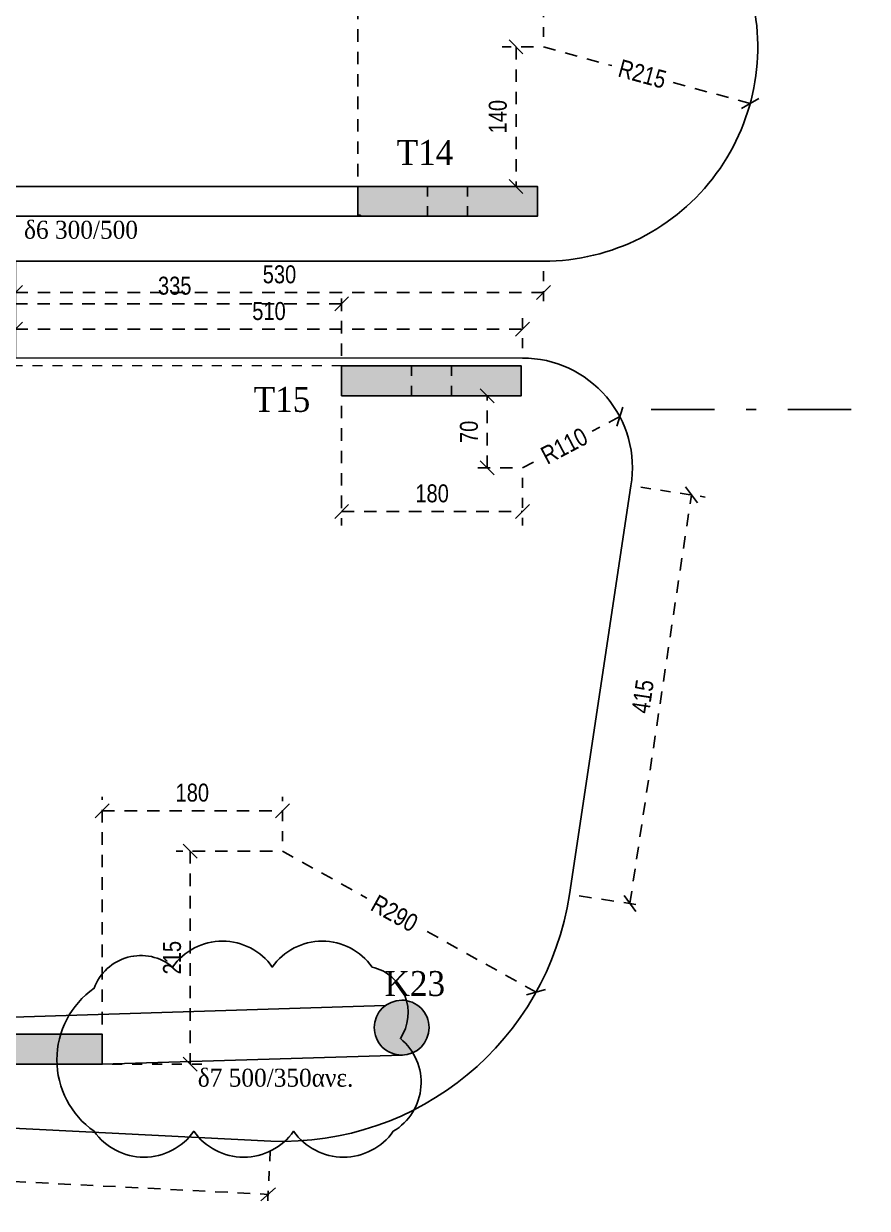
# Model space of a CAD drawing. Header units: millimetres. Extents: x -2171 to 1563, y -1758 to -1505.
# Drawn here: x 88.92 to 97.38, y -1614.24 to -1602.36 of the extents above; entities that cross this region are included whole.
import ezdxf

# ---------------------------------------------------------------- set-up
doc = ezdxf.new("R2010")
doc.units = ezdxf.units.MM
doc.header["$PDMODE"] = 32
for name, pattern in [('DASHDOT', [25.399999999999995, 12.7, -6.349999999999999, 0, -6.349999999999999]), ('DASHED2', [0.375, 0.25, -0.125]), ('DOT', [0.025, 0, -0.025]), ('HIDDEN', [0.375, 0.25, -0.125]), ('HIDDEN2', [0.1875, 0.125, -0.0625])]:
    doc.linetypes.add(name, pattern=pattern)
doc.layers.get('Defpoints').update_dxf_attribs({"color": 6})
doc.layers.add('A-ANNO-DIMS', color=1, linetype='Continuous', lineweight=9)
for name, color, linetype in [('AM_5', 7, 'Continuous'), ('athinas comments', 10, 'Continuous'), ('DIASTASEIS', 7, 'Continuous'), ('Fill_Col', 7, 'Continuous'), ('Geo_Beam', 7, 'Continuous'), ('Geo_Col', 7, 'Continuous'), ('Geo_Lines', 7, 'Continuous'), ('Sect_Line_Symbol', 7, 'Continuous'), ('Text_Beam', 7, 'Continuous'), ('Text_Col_-1', 7, 'Continuous')]:
    doc.layers.add(name, color=color, linetype=linetype)
doc.styles.add('1-100', font='arial.ttf', dxfattribs={"width": 0.8})
doc.styles.add('S1TmsNwRmn1088_b_934_161', font='times.ttf', dxfattribs={"width": 0.93362935265248, "height": 0.10875})
doc.styles.add('S1TmsNwRmn11_b_934_161', font='times.ttf', dxfattribs={"width": 0.93362935265248, "height": 0.0010875})
doc.dimstyles.new('Copy of 1-100', dxfattribs={"dimtxt": 0.18, "dimasz": 0.14, "dimexe": 0.14, "dimexo": 0.1, "dimgap": 0.09, "dimtad": 1, "dimdec": 0, "dimlfac": 100, "dimrnd": 5, "dimzin": 5, "dimdsep": 46, "dimtxsty": '1-100', "dimblk": 'OBLIQUE', "dimcen": 0.09, "dimclrd": 1, "dimclre": 1, "dimclrt": 2, "dimadec": 0, "dimazin": 0, "dimtfac": 1, "dimtdec": 0, "dimtix": 1, "dimtmove": 2, "dimatfit": 3, "dimfxl": 5, "dimfxlon": 1, "dimtolj": 1, "dimtzin": 5, "dimarcsym": 0})

# ---------------------------------------------------------------- blocks, each defined once
blk = doc.blocks.new('_Oblique')
at = {"color": 0, "linetype": 'ByBlock', "lineweight": -2}
blk.add_line((-0.5, -0.5), (0.5, 0.5), dxfattribs=at)
blk = doc.blocks.new('*D666')
at = {"layer": 'Defpoints', "color": 0, "ltscale": 0.5, "transparency": 16777216}
for p in [(91.51652109415988, -1610.657864433122), (94.05982071283744, -1612.071441472151)]:
    blk.add_point(p, dxfattribs=at)
at = {"layer": 'DIASTASEIS', "color": 1, "linetype": 'DASHED2', "lineweight": -2, "ltscale": 0.5, "transparency": 16777216}
for p, q in [((91.51652109415988, -1610.657864433122), (92.36273285887933, -1611.128192628817)), ((94.05982071283744, -1612.071441472151), (92.91818025683222, -1611.436912719194))]:
    blk.add_line(p, q, dxfattribs=at)
at = {"layer": 'DIASTASEIS', "color": 1, "lineweight": -2, "ltscale": 0.5, "transparency": 16777216, "xscale": 0.14, "yscale": 0.14, "zscale": 0.14, "rotation": 330.9345033583352}
blk.add_blockref('_Oblique', (94.05982071283744, -1612.071441472151), dxfattribs=at)
at = {"layer": 'DIASTASEIS', "color": 2, "ltscale": 0.5, "transparency": 16777216, "insert": (92.64045655785594, -1611.282552674005), "char_height": 0.18, "attachment_point": 5, "rotation": 330.9345033583352, "style": '1-100'}
blk.add_mtext('\\A1;R290', dxfattribs=at)
blk = doc.blocks.new('*D667')
at = {"layer": 'Defpoints', "color": 0, "ltscale": 0.5, "transparency": 16777216}
for p in [(94.89842526174004, -1606.302699949508), (93.92385873630506, -1606.816602194554)]:
    blk.add_point(p, dxfattribs=at)
at = {"layer": 'DIASTASEIS', "color": 1, "linetype": 'DASHED2', "lineweight": -2, "ltscale": 0.5, "transparency": 16777216}
for p, q in [((94.89842526174004, -1606.302699949508), (94.62322293487966, -1606.447817896743)), ((93.92385873630506, -1606.816602194554), (94.06110988407737, -1606.744227788975))]:
    blk.add_line(p, q, dxfattribs=at)
at = {"layer": 'DIASTASEIS', "color": 1, "lineweight": -2, "ltscale": 0.5, "transparency": 16777216, "xscale": 0.14, "yscale": 0.14, "zscale": 0.14, "rotation": 27.80329400257655}
blk.add_blockref('_Oblique', (94.89842526174004, -1606.302699949508), dxfattribs=at)
at = {"layer": 'DIASTASEIS', "color": 2, "ltscale": 0.5, "transparency": 16777216, "insert": (94.34216640947852, -1606.596022842859), "char_height": 0.18, "attachment_point": 5, "rotation": 27.80329400257656, "style": '1-100'}
blk.add_mtext('\\A1;R110', dxfattribs=at)
blk = doc.blocks.new('*D668')
at = {"layer": 'Defpoints', "color": 0, "ltscale": 0.5, "transparency": 16777216}
for p in [(94.1343692328739, -1602.596839925093), (96.20557713577989, -1603.163892119744)]:
    blk.add_point(p, dxfattribs=at)
at = {"layer": 'DIASTASEIS', "color": 1, "linetype": 'DASHED2', "lineweight": -2, "ltscale": 0.5, "transparency": 16777216}
for p, q in [((94.1343692328739, -1602.596839925093), (94.81759115497692, -1602.783891398689)), ((96.20557713577983, -1603.163892119744), (95.43202751906927, -1602.952110865332))]:
    blk.add_line(p, q, dxfattribs=at)
at = {"layer": 'DIASTASEIS', "color": 1, "lineweight": -2, "ltscale": 0.5, "transparency": 16777216, "xscale": 0.14, "yscale": 0.14, "zscale": 0.14, "rotation": 344.6888351687975}
blk.add_blockref('_Oblique', (96.20557713577989, -1603.163892119744), dxfattribs=at)
at = {"layer": 'DIASTASEIS', "color": 2, "ltscale": 0.5, "transparency": 16777216, "insert": (95.12480933702311, -1602.86800113201), "char_height": 0.18, "attachment_point": 5, "rotation": 344.6888351687975, "style": '1-100'}
blk.add_mtext('\\A1;R215', dxfattribs=at)
blk = doc.blocks.new('*D673')
at = {"layer": 'Defpoints', "color": 0, "ltscale": 0.5, "transparency": 16777216}
for p in [(81.6563655862351, -1613.072974716798), (91.39957945808736, -1613.565251171997), (91.37261427438067, -1614.098950375307)]:
    blk.add_point(p, dxfattribs=at)
at = {"layer": 'DIASTASEIS', "color": 1, "linetype": 'HIDDEN', "lineweight": -2, "ltscale": 0.5, "transparency": 16777216}
blk.add_line((81.65131951699156, -1613.172847321576), (81.62233590558748, -1613.746495566797), dxfattribs=at)
at = {"layer": 'DIASTASEIS', "color": 1, "linetype": 'DASHED2', "lineweight": -2, "ltscale": 0.5, "transparency": 16777216}
blk.add_line((81.6294004025284, -1613.606673920108), (91.37261427438067, -1614.098950375307), dxfattribs=at)
at = {"layer": 'DIASTASEIS', "color": 1, "linetype": 'HIDDEN2', "lineweight": -2, "ltscale": 0.5, "transparency": 16777216}
blk.add_line((91.39453338884385, -1613.665123776776), (91.36554977743974, -1614.238772021996), dxfattribs=at)
at = {"layer": 'DIASTASEIS', "color": 1, "lineweight": -2, "ltscale": 0.5, "transparency": 16777216, "xscale": 0.14, "yscale": 0.14, "zscale": 0.14}
for p, rotation in [((81.6294004025284, -1613.606673920108), 177.1075869224577), ((91.37261427438067, -1614.098950375307), 357.1075869224577)]:
    blk.add_blockref('_Oblique', p, dxfattribs=dict(at, rotation=rotation))
at = {"layer": 'DIASTASEIS', "color": 2, "ltscale": 0.5, "transparency": 16777216, "insert": (86.51018629674354, -1613.671140745823), "char_height": 0.18, "attachment_point": 5, "rotation": 357.1075869224577, "style": '1-100'}
blk.add_mtext('\\A1;975', dxfattribs=at)
blk = doc.blocks.new('*D674')
at = {"layer": 'Defpoints', "color": 0, "ltscale": 0.5, "transparency": 16777216}
for p in [(95.0109150351102, -1606.996001283713), (95.61762088093928, -1607.087425670845), (94.39377458399579, -1611.091437207704)]:
    blk.add_point(p, dxfattribs=at)
at = {"layer": 'DIASTASEIS', "color": 1, "linetype": 'HIDDEN2', "lineweight": -2, "ltscale": 0.5, "transparency": 16777216}
blk.add_line((95.10979864144406, -1607.010902035319), (95.75605792980662, -1607.108286723093), dxfattribs=at)
at = {"layer": 'DIASTASEIS', "color": 1, "linetype": 'DASHED2', "lineweight": -2, "ltscale": 0.5, "transparency": 16777216}
blk.add_line((95.00048042982488, -1611.182861594836), (95.61762088093928, -1607.087425670845), dxfattribs=at)
at = {"layer": 'DIASTASEIS', "color": 1, "linetype": 'HIDDEN', "lineweight": -2, "ltscale": 0.5, "transparency": 16777216}
blk.add_line((94.49265819032964, -1611.10633795931), (95.1389174786922, -1611.203722647085), dxfattribs=at)
at = {"layer": 'DIASTASEIS', "color": 1, "lineweight": -2, "ltscale": 0.5, "transparency": 16777216, "xscale": 0.14, "yscale": 0.14, "zscale": 0.14}
for p, rotation in [((95.61762088093928, -1607.087425670845), 81.43058494777992), ((95.00048042982488, -1611.182861594836), 261.4305849477799)]:
    blk.add_blockref('_Oblique', p, dxfattribs=dict(at, rotation=rotation))
at = {"layer": 'DIASTASEIS', "color": 2, "ltscale": 0.5, "transparency": 16777216, "insert": (95.1291782727012, -1609.108038698115), "char_height": 0.18, "attachment_point": 5, "rotation": 81.43058494777992, "style": '1-100'}
blk.add_mtext('\\A1;415', dxfattribs=at)
blk = doc.blocks.new('*D679')
at = {"layer": 'Defpoints', "color": 0, "ltscale": 0.5, "transparency": 16777216}
for p in [(93.92398301267212, -1605.42705844136), (88.83935220514832, -1605.714268514421), (93.92398301267212, -1605.714842050731)]:
    blk.add_point(p, dxfattribs=at)
at = {"layer": 'DIASTASEIS', "color": 1, "linetype": 'HIDDEN', "lineweight": -2, "ltscale": 0.5, "transparency": 16777216}
blk.add_line((88.83935220514832, -1605.614268514421), (88.83935220514832, -1605.28705844136), dxfattribs=at)
at = {"layer": 'DIASTASEIS', "color": 1, "linetype": 'HIDDEN2', "lineweight": -2, "ltscale": 0.5, "transparency": 16777216}
blk.add_line((93.92398301267212, -1605.614842050731), (93.92398301267212, -1605.28705844136), dxfattribs=at)
at = {"layer": 'DIASTASEIS', "color": 1, "linetype": 'DASHED2', "lineweight": -2, "ltscale": 0.5, "transparency": 16777216}
blk.add_line((88.83935220514832, -1605.42705844136), (93.92398301267212, -1605.42705844136), dxfattribs=at)
at = {"layer": 'DIASTASEIS', "color": 1, "lineweight": -2, "ltscale": 0.5, "transparency": 16777216, "xscale": 0.14, "yscale": 0.14, "zscale": 0.14, "rotation": 180}
blk.add_blockref('_Oblique', (88.83935220514832, -1605.42705844136), dxfattribs=at)
at = {"layer": 'DIASTASEIS', "color": 1, "lineweight": -2, "ltscale": 0.5, "transparency": 16777216, "xscale": 0.14, "yscale": 0.14, "zscale": 0.14}
blk.add_blockref('_Oblique', (93.92398301267212, -1605.42705844136), dxfattribs=at)
at = {"layer": 'DIASTASEIS', "color": 2, "ltscale": 0.5, "transparency": 16777216, "insert": (91.38166760891023, -1605.245155303571), "char_height": 0.18, "attachment_point": 5, "style": '1-100'}
blk.add_mtext('\\A1;510', dxfattribs=at)
blk = doc.blocks.new('*D680')
at = {"layer": 'Defpoints', "color": 0, "ltscale": 0.5, "transparency": 16777216}
for p in [(88.8393522051497, -1604.744395809065), (94.13436923287372, -1604.744268705873), (94.13436923287372, -1605.059080116072)]:
    blk.add_point(p, dxfattribs=at)
at = {"layer": 'DIASTASEIS', "color": 1, "linetype": 'HIDDEN', "lineweight": -2, "ltscale": 0.5, "transparency": 16777216}
blk.add_line((88.8393522051497, -1604.844395809065), (88.8393522051497, -1605.199080116072), dxfattribs=at)
at = {"layer": 'DIASTASEIS', "color": 1, "linetype": 'HIDDEN2', "lineweight": -2, "ltscale": 0.5, "transparency": 16777216}
blk.add_line((94.13436923287372, -1604.844268705872), (94.13436923287372, -1605.199080116072), dxfattribs=at)
at = {"layer": 'DIASTASEIS', "color": 1, "linetype": 'DASHED2', "lineweight": -2, "ltscale": 0.5, "transparency": 16777216}
blk.add_line((88.8393522051497, -1605.059080116072), (94.13436923287372, -1605.059080116072), dxfattribs=at)
at = {"layer": 'DIASTASEIS', "color": 1, "lineweight": -2, "ltscale": 0.5, "transparency": 16777216, "xscale": 0.14, "yscale": 0.14, "zscale": 0.14, "rotation": 180}
blk.add_blockref('_Oblique', (88.8393522051497, -1605.059080116072), dxfattribs=at)
at = {"layer": 'DIASTASEIS', "color": 1, "lineweight": -2, "ltscale": 0.5, "transparency": 16777216, "xscale": 0.14, "yscale": 0.14, "zscale": 0.14}
blk.add_blockref('_Oblique', (94.13436923287372, -1605.059080116072), dxfattribs=at)
at = {"layer": 'DIASTASEIS', "color": 2, "ltscale": 0.5, "transparency": 16777216, "insert": (91.4868607190117, -1604.877115586741), "char_height": 0.18, "attachment_point": 5, "style": '1-100'}
blk.add_mtext('\\A1;530', dxfattribs=at)
blk = doc.blocks.new('*D682')
at = {"layer": 'Defpoints', "color": 0, "ltscale": 0.5, "transparency": 16777216}
for p in [(92.11021427718424, -1606.093775936663), (93.92385873630506, -1606.816602194554), (93.92385873630506, -1607.254712582886)]:
    blk.add_point(p, dxfattribs=at)
at = {"layer": 'DIASTASEIS', "color": 1, "linetype": 'HIDDEN', "lineweight": -2, "ltscale": 0.5, "transparency": 16777216}
blk.add_line((92.11021427718424, -1606.193775936663), (92.11021427718424, -1607.394712582886), dxfattribs=at)
at = {"layer": 'DIASTASEIS', "color": 1, "linetype": 'HIDDEN2', "lineweight": -2, "ltscale": 0.5, "transparency": 16777216}
blk.add_line((93.92385873630506, -1606.916602194553), (93.92385873630506, -1607.394712582886), dxfattribs=at)
at = {"layer": 'DIASTASEIS', "color": 1, "linetype": 'DASHED2', "lineweight": -2, "ltscale": 0.5, "transparency": 16777216}
blk.add_line((92.11021427718424, -1607.254712582886), (93.92385873630506, -1607.254712582886), dxfattribs=at)
at = {"layer": 'DIASTASEIS', "color": 1, "lineweight": -2, "ltscale": 0.5, "transparency": 16777216, "xscale": 0.14, "yscale": 0.14, "zscale": 0.14, "rotation": 180}
blk.add_blockref('_Oblique', (92.11021427718424, -1607.254712582886), dxfattribs=at)
at = {"layer": 'DIASTASEIS', "color": 1, "lineweight": -2, "ltscale": 0.5, "transparency": 16777216, "xscale": 0.14, "yscale": 0.14, "zscale": 0.14}
blk.add_blockref('_Oblique', (93.92385873630506, -1607.254712582886), dxfattribs=at)
at = {"layer": 'DIASTASEIS', "color": 2, "ltscale": 0.5, "transparency": 16777216, "insert": (93.01703650674467, -1607.072809445096), "char_height": 0.18, "attachment_point": 5, "style": '1-100'}
blk.add_mtext('\\A1;180', dxfattribs=at)
blk = doc.blocks.new('*D683')
at = {"layer": 'Defpoints', "color": 0, "ltscale": 0.5, "transparency": 16777216}
for p in [(93.5690013596323, -1606.093775936663), (93.9238587363051, -1606.093775936663), (93.9238587363051, -1606.816602194555)]:
    blk.add_point(p, dxfattribs=at)
at = {"layer": 'DIASTASEIS', "color": 1, "linetype": 'HIDDEN2', "lineweight": -2, "ltscale": 0.5, "transparency": 16777216}
blk.add_line((93.82385873630511, -1606.093775936663), (93.4290013596323, -1606.093775936663), dxfattribs=at)
at = {"layer": 'DIASTASEIS', "color": 1, "linetype": 'DASHED2', "lineweight": -2, "ltscale": 0.5, "transparency": 16777216}
blk.add_line((93.5690013596323, -1606.816602194555), (93.5690013596323, -1606.093775936663), dxfattribs=at)
at = {"layer": 'DIASTASEIS', "color": 1, "linetype": 'HIDDEN', "lineweight": -2, "ltscale": 0.5, "transparency": 16777216}
blk.add_line((93.82385873630511, -1606.816602194555), (93.4290013596323, -1606.816602194555), dxfattribs=at)
at = {"layer": 'DIASTASEIS', "color": 1, "lineweight": -2, "ltscale": 0.5, "transparency": 16777216, "xscale": 0.14, "yscale": 0.14, "zscale": 0.14}
for p, rotation in [((93.5690013596323, -1606.093775936663), 90), ((93.5690013596323, -1606.816602194555), 270)]:
    blk.add_blockref('_Oblique', p, dxfattribs=dict(at, rotation=rotation))
at = {"layer": 'DIASTASEIS', "color": 2, "ltscale": 0.5, "transparency": 16777216, "insert": (93.38709822184192, -1606.455189065609), "char_height": 0.18, "attachment_point": 5, "rotation": 90, "style": '1-100'}
blk.add_mtext('\\A1;70', dxfattribs=at)
blk = doc.blocks.new('*D684')
at = {"layer": 'Defpoints', "color": 0, "ltscale": 0.5, "transparency": 16777216}
for p in [(94.13436923287362, -1602.196789314388), (94.13436923287362, -1602.596839925093), (92.27193884383131, -1603.994268691716)]:
    blk.add_point(p, dxfattribs=at)
at = {"layer": 'DIASTASEIS', "color": 1, "linetype": 'HIDDEN', "lineweight": -2, "ltscale": 0.5, "transparency": 16777216}
blk.add_line((92.27193884383131, -1603.894268691716), (92.27193884383131, -1602.056789314388), dxfattribs=at)
at = {"layer": 'DIASTASEIS', "color": 1, "linetype": 'HIDDEN2', "lineweight": -2, "ltscale": 0.5, "transparency": 16777216}
blk.add_line((94.13436923287362, -1602.496839925093), (94.13436923287362, -1602.056789314388), dxfattribs=at)
at = {"layer": 'DIASTASEIS', "color": 1, "linetype": 'DASHED2', "lineweight": -2, "ltscale": 0.5, "transparency": 16777216}
blk.add_line((92.27193884383131, -1602.196789314388), (94.13436923287362, -1602.196789314388), dxfattribs=at)
at = {"layer": 'DIASTASEIS', "color": 1, "lineweight": -2, "ltscale": 0.5, "transparency": 16777216, "xscale": 0.14, "yscale": 0.14, "zscale": 0.14, "rotation": 180}
blk.add_blockref('_Oblique', (92.27193884383131, -1602.196789314388), dxfattribs=at)
at = {"layer": 'DIASTASEIS', "color": 1, "lineweight": -2, "ltscale": 0.5, "transparency": 16777216, "xscale": 0.14, "yscale": 0.14, "zscale": 0.14}
blk.add_blockref('_Oblique', (94.13436923287362, -1602.196789314388), dxfattribs=at)
at = {"layer": 'DIASTASEIS', "color": 2, "ltscale": 0.5, "transparency": 16777216, "insert": (93.20315403835248, -1602.014886176598), "char_height": 0.18, "attachment_point": 5, "style": '1-100'}
blk.add_mtext('\\A1;185', dxfattribs=at)
blk = doc.blocks.new('*D685')
at = {"layer": 'Defpoints', "color": 0, "ltscale": 0.5, "transparency": 16777216}
for p in [(94.13436923287367, -1602.596839925094), (93.85822023230145, -1603.994269059458), (94.0720630992744, -1603.994269059458)]:
    blk.add_point(p, dxfattribs=at)
at = {"layer": 'DIASTASEIS', "color": 1, "linetype": 'HIDDEN', "lineweight": -2, "ltscale": 0.5, "transparency": 16777216}
blk.add_line((94.03436923287367, -1602.596839925094), (93.71822023230143, -1602.596839925094), dxfattribs=at)
at = {"layer": 'DIASTASEIS', "color": 1, "linetype": 'DASHED2', "lineweight": -2, "ltscale": 0.5, "transparency": 16777216}
blk.add_line((93.85822023230145, -1602.596839925094), (93.85822023230145, -1603.994269059458), dxfattribs=at)
at = {"layer": 'DIASTASEIS', "color": 1, "linetype": 'HIDDEN2', "lineweight": -2, "ltscale": 0.5, "transparency": 16777216}
blk.add_line((93.9720630992744, -1603.994269059458), (93.71822023230143, -1603.994269059458), dxfattribs=at)
at = {"layer": 'DIASTASEIS', "color": 1, "lineweight": -2, "ltscale": 0.5, "transparency": 16777216, "xscale": 0.14, "yscale": 0.14, "zscale": 0.14}
for p, rotation in [((93.85822023230145, -1602.596839925094), 90), ((93.85822023230145, -1603.994269059458), 270)]:
    blk.add_blockref('_Oblique', p, dxfattribs=dict(at, rotation=rotation))
at = {"layer": 'DIASTASEIS', "color": 2, "ltscale": 0.5, "transparency": 16777216, "insert": (93.67631709451108, -1603.295554492275), "char_height": 0.18, "attachment_point": 5, "rotation": 90, "style": '1-100'}
blk.add_mtext('\\A1;140', dxfattribs=at)
blk = doc.blocks.new('*D686')
at = {"layer": 'Defpoints', "color": 0, "ltscale": 0.5, "transparency": 16777216}
for p in [(91.51652109415988, -1610.254603941663), (91.51652109415988, -1610.657864433122), (89.7093004909218, -1612.494577591814)]:
    blk.add_point(p, dxfattribs=at)
at = {"layer": 'DIASTASEIS', "color": 1, "linetype": 'HIDDEN', "lineweight": -2, "ltscale": 0.5, "transparency": 16777216}
blk.add_line((89.7093004909218, -1612.394577591814), (89.7093004909218, -1610.114603941663), dxfattribs=at)
at = {"layer": 'DIASTASEIS', "color": 1, "linetype": 'HIDDEN2', "lineweight": -2, "ltscale": 0.5, "transparency": 16777216}
blk.add_line((91.51652109415988, -1610.557864433123), (91.51652109415988, -1610.114603941663), dxfattribs=at)
at = {"layer": 'DIASTASEIS', "color": 1, "linetype": 'DASHED2', "lineweight": -2, "ltscale": 0.5, "transparency": 16777216}
blk.add_line((89.7093004909218, -1610.254603941663), (91.51652109415988, -1610.254603941663), dxfattribs=at)
at = {"layer": 'DIASTASEIS', "color": 1, "lineweight": -2, "ltscale": 0.5, "transparency": 16777216, "xscale": 0.14, "yscale": 0.14, "zscale": 0.14, "rotation": 180}
blk.add_blockref('_Oblique', (89.7093004909218, -1610.254603941663), dxfattribs=at)
at = {"layer": 'DIASTASEIS', "color": 1, "lineweight": -2, "ltscale": 0.5, "transparency": 16777216, "xscale": 0.14, "yscale": 0.14, "zscale": 0.14}
blk.add_blockref('_Oblique', (91.51652109415988, -1610.254603941663), dxfattribs=at)
at = {"layer": 'DIASTASEIS', "color": 2, "ltscale": 0.5, "transparency": 16777216, "insert": (90.61291079254084, -1610.072700803873), "char_height": 0.18, "attachment_point": 5, "style": '1-100'}
blk.add_mtext('\\A1;180', dxfattribs=at)
blk = doc.blocks.new('*D687')
at = {"layer": 'Defpoints', "color": 0, "ltscale": 0.5, "transparency": 16777216}
for p in [(91.51652109415991, -1610.657864433123), (89.70930049092183, -1612.794577591814), (90.59237335924995, -1612.794577591814)]:
    blk.add_point(p, dxfattribs=at)
at = {"layer": 'DIASTASEIS', "color": 1, "linetype": 'HIDDEN', "lineweight": -2, "ltscale": 0.5, "transparency": 16777216}
blk.add_line((91.4165210941599, -1610.657864433123), (90.45237335924996, -1610.657864433123), dxfattribs=at)
at = {"layer": 'DIASTASEIS', "color": 1, "linetype": 'DASHED2', "lineweight": -2, "ltscale": 0.5, "transparency": 16777216}
blk.add_line((90.59237335924995, -1610.657864433123), (90.59237335924995, -1612.794577591814), dxfattribs=at)
at = {"layer": 'DIASTASEIS', "color": 1, "linetype": 'HIDDEN2', "lineweight": -2, "ltscale": 0.5, "transparency": 16777216}
blk.add_line((89.80930049092183, -1612.794577591814), (90.73237335924996, -1612.794577591814), dxfattribs=at)
at = {"layer": 'DIASTASEIS', "color": 1, "lineweight": -2, "ltscale": 0.5, "transparency": 16777216, "xscale": 0.14, "yscale": 0.14, "zscale": 0.14}
for p, rotation in [((90.59237335924995, -1610.657864433123), 90), ((90.59237335924995, -1612.794577591814), 270)]:
    blk.add_blockref('_Oblique', p, dxfattribs=dict(at, rotation=rotation))
at = {"layer": 'DIASTASEIS', "color": 2, "ltscale": 0.5, "transparency": 16777216, "insert": (90.41047022145958, -1611.726221012468), "char_height": 0.18, "attachment_point": 5, "rotation": 90, "style": '1-100'}
blk.add_mtext('\\A1;215', dxfattribs=at)
blk = doc.blocks.new('*D1502')
at = {"layer": 'AM_5', "color": 1, "linetype": 'HIDDEN2', "lineweight": -2, "ltscale": 0.5, "transparency": 16777216}
blk.add_line((88.76301864498646, -1605.693775936663), (88.76301864498646, -1605.032935350546), dxfattribs=at)
at = {"layer": 'AM_5', "color": 1, "linetype": 'HIDDEN', "lineweight": -2, "ltscale": 0.5, "transparency": 16777216}
blk.add_line((92.11021427718424, -1605.693775936663), (92.11021427718424, -1605.032935350546), dxfattribs=at)
at = {"layer": 'AM_5', "color": 1, "linetype": 'DASHED2', "lineweight": -2, "ltscale": 0.5, "transparency": 16777216}
blk.add_line((92.11021427718424, -1605.172935350547), (88.76301864498646, -1605.172935350547), dxfattribs=at)
at = {"layer": 'Defpoints', "color": 0, "ltscale": 0.5, "transparency": 16777216}
for p in [(88.76301864498646, -1605.172935350547), (88.76301864498646, -1605.793775936663), (92.11021427718424, -1605.793775936663)]:
    blk.add_point(p, dxfattribs=at)
at = {"layer": 'AM_5', "color": 1, "lineweight": -2, "ltscale": 0.5, "transparency": 16777216, "xscale": 0.14, "yscale": 0.14, "zscale": 0.14, "rotation": 180}
blk.add_blockref('_Oblique', (88.76301864498646, -1605.172935350547), dxfattribs=at)
at = {"layer": 'AM_5', "color": 1, "lineweight": -2, "ltscale": 0.5, "transparency": 16777216, "xscale": 0.14, "yscale": 0.14, "zscale": 0.14}
blk.add_blockref('_Oblique', (92.11021427718424, -1605.172935350547), dxfattribs=at)
at = {"layer": 'AM_5', "color": 2, "ltscale": 0.5, "transparency": 16777216, "insert": (90.43661646108535, -1604.990970821215), "char_height": 0.18, "attachment_point": 5, "style": '1-100'}
blk.add_mtext('\\A1;335', dxfattribs=at)

msp = doc.modelspace()

# ---------------------------------------------------------------- hatches: boundary and pattern name
at = {"layer": 'Fill_Col'}
for points in [[(92.27206309927442, -1604.294269059457), (94.07206309927437, -1604.294269059457), (94.07206309927437, -1603.994269059457), (92.27206309927442, -1603.994269059457)], [(92.11021427718424, -1606.093775936663), (93.91021427718442, -1606.093775936663), (93.91021427718442, -1605.793775936663), (92.11021427718424, -1605.793775936663)], [(86.0591504546071, -1612.794577591814), (89.7093004909218, -1612.794577591814), (89.7093004909218, -1612.494577591814), (86.0591504546071, -1612.494577591814)]]:
    msp.add_hatch(color=252, dxfattribs=at).paths.add_polyline_path(points)
at = {"layer": 'Fill_Col', "ltscale": 0.5, "transparency": 33554572}
h = msp.add_hatch(color=252, dxfattribs=at)
h.dxf.hatch_style = 1
edge = h.paths.add_edge_path()
edge.add_arc((92.71208014297974, -1612.427410033568), 0.2749999999997499, 4.73729e-11, 90.00000000002368)
edge.add_arc((92.71208014297918, -1612.427410033568), 0.2750000000000909, 89.99999999990526, 179.9999999999053)
edge.add_arc((92.71208014297952, -1612.427410033568), 0.275000000000432, 180.0000000000474, 270.0000000000237)
edge.add_arc((92.7120801429794, -1612.427410033568), 0.2750000000000909, 270.0000000000474, 360.0000000000473)
h = msp.add_hatch(color=252, dxfattribs=at)
h.dxf.hatch_style = 1
edge = h.paths.add_edge_path()
edge.add_arc((92.71208014297974, -1612.427410033568), 0.2749999999997499, 0, 90.00000000002368)
edge.add_arc((92.71208014297918, -1612.427410033568), 0.2750000000000909, 89.99999999990526, 179.9999999999053)
edge.add_arc((92.71208014297952, -1612.427410033568), 0.275000000000432, 180, 270.0000000000237)
edge.add_arc((92.7120801429794, -1612.427410033568), 0.2749999999998636, 270.0000000000474, 360.0000000000948)

# ---------------------------------------------------------------- linework, layer by layer
at = {"layer": 'A-ANNO-DIMS', "linetype": 'DOT', "ltscale": 3}
msp.add_line((92.11021427718424, -1605.793775936663), (77.66144169401537, -1605.793775936663), dxfattribs=at)
at = {"layer": 'athinas comments'}
msp.add_lwpolyline([(89.62821917059512, -1613.466155031922, 0.52056705), (90.62821917059512, -1613.466155031922, 0.52056705), (91.62821917059512, -1613.466155031922, 0.52056705), (92.62821917059512, -1613.466155031922, 0.52056705), (92.69872431496071, -1612.536660176288, 0.52056705), (92.41516083704221, -1611.820223654206, 0.52056705), (91.41516083704221, -1611.820223654206, 0.52056705), (90.41516083704221, -1611.820223654206, 0.52056705), (89.62821917059512, -1612.033281987759, 0.52056705)], format="xyb", close=True, dxfattribs=at)
at = {"layer": 'Geo_Beam', "color": 94}
msp.add_line((89.7093004909218, -1612.794577591814), (92.72050523049234, -1612.702280944907), dxfattribs=at)
msp.add_lwpolyline([(86.35910579020356, -1604.294350225769), (92.29885295093413, -1604.294268691716), (92.29885295093413, -1604.284517135235), (92.27193884383131, -1604.284517135235), (92.27193884383131, -1603.994268691716), (86.35910579020356, -1603.994350225768)], close=True, dxfattribs=at)
msp.add_lwpolyline([(88.7093004909218, -1612.494577591814), (88.7093004909218, -1612.324993844815), (92.5471472273132, -1612.207359736295)], dxfattribs=at)
at = {"layer": 'Geo_Col', "color": 94}
for points in [[(92.27206309927442, -1604.294269059457), (94.07206309927437, -1604.294269059457), (94.07206309927437, -1603.994269059457), (92.27206309927442, -1603.994269059457)], [(92.11021427718424, -1606.093775936663), (93.91021427718442, -1606.093775936663), (93.91021427718442, -1605.793775936663), (92.11021427718424, -1605.793775936663)], [(86.0591504546071, -1612.794577591814), (89.7093004909218, -1612.794577591814), (89.7093004909218, -1612.494577591814), (86.0591504546071, -1612.494577591814)]]:
    msp.add_lwpolyline(points, close=True, dxfattribs=at)
at = {"layer": 'Geo_Col', "color": 94, "linetype": 'DOT'}
for points in [[(92.27206309927442, -1604.294269059457), (92.97206309927446, -1604.294269059457), (92.97206309927446, -1603.994269059457), (92.27206309927442, -1603.994269059457)], [(94.07206309927437, -1603.994269059457), (93.37206309927456, -1603.994269059457), (93.37206309927456, -1604.294269059457), (94.07206309927437, -1604.294269059457)], [(92.11021427718424, -1606.093775936663), (92.81021427718429, -1606.093775936663), (92.81021427718429, -1605.793775936663), (92.11021427718424, -1605.793775936663)], [(93.91021427718442, -1605.793775936663), (93.21021427718438, -1605.793775936663), (93.21021427718438, -1606.093775936663), (93.91021427718442, -1606.093775936663)], [(89.7093004909218, -1612.494577591814), (88.80930049092171, -1612.494577591814), (88.80930049092171, -1612.794577591814), (89.7093004909218, -1612.794577591814)]]:
    msp.add_lwpolyline(points, close=True, dxfattribs=at)
at = {"layer": 'Geo_Col', "color": 94}
msp.add_lwpolyline([(92.9870801429795, -1612.427410033568, 0.4142135623730951), (92.71208014297963, -1612.152410033568, 0.4142135623730951), (92.43708014297908, -1612.427410033568, 0.4142135623730951), (92.71208014297963, -1612.702410033568, 0.4142135623730951)], format="xyb", close=True, dxfattribs=at)
msp.add_lwpolyline([(92.9870801429795, -1612.427410033568, 0.4142135623730951), (92.71208014297963, -1612.152410033568, 0.4142135623730951), (92.43708014297908, -1612.427410033568, 0.4142135623730951), (92.71208014297963, -1612.702410033568, 0.4142135623730951)], format="xyb", close=True, dxfattribs=at)
at = {"layer": 'Geo_Lines', "color": 94}
msp.add_lwpolyline([(80.45937392183441, -1596.794268508265), (92.4681284574226, -1596.794268508265, -0.3272289728655698), (95.18241093727693, -1598.783675565974), (96.18216468714947, -1601.950322991078, -0.5068989909720438), (94.13436923287372, -1604.744268705873), (88.8393522051497, -1604.744395809065), (88.8393522051497, -1605.714268514424), (93.92398301267212, -1605.714842050731, -0.4629372727803287), (95.01091503511043, -1606.996001283713), (94.39377458399576, -1611.091437207704, -0.3825325032059499), (91.39957945808736, -1613.565251171997), (81.6563655862351, -1613.072974716798, -0.4274987490433498)], format="xyb", dxfattribs=at)
at = {"layer": 'Sect_Line_Symbol', "color": 2, "linetype": 'DASHDOT', "ltscale": 0.05}
msp.add_lwpolyline([(95.21303136644883, -1606.229667399096), (101.25932914141, -1606.229667399096)], dxfattribs=at)

# ---------------------------------------------------------------- texts
at = {"layer": 'Text_Beam', "color": 3, "style": 'S1TmsNwRmn1088_b_934_161', "width": 0.93362935265248}
msp.add_text(' δ6 300/500', height=0.18, rotation=359.9999999999998, dxfattribs=at).set_placement((88.86259148530824, -1604.519268691716))
msp.add_text(' δ7 500/350ανε.', height=0.18, dxfattribs=at).set_placement((90.60464685659213, -1613.019577591814))
at = {"layer": 'Text_Col_-1', "color": 200, "style": 'S1TmsNwRmn11_b_934_161', "width": 0.93362935265248}
for s, p in [('T14', (92.66116806216222, -1603.779682625523)), ('T15', (91.22774555669957, -1606.254801122153)), ('K23', (92.54031388584212, -1612.110267071151))]:
    msp.add_text(s, height=0.25, dxfattribs=at).set_placement(p)

# ---------------------------------------------------------------- dimensions: what is measured, and where the dimension line sits
at = {"layer": 'AM_5', "ltscale": 0.5}
dim = msp.add_linear_dim(base=(88.76301864498646, -1605.172935350547), p1=(92.11021427718424, -1605.793775936663), p2=(88.76301864498646, -1605.793775936663), dimstyle='Copy of 1-100', dxfattribs=at)
dim.commit()
dim.dimension.update_dxf_attribs({"geometry": '*D1502', "text_midpoint": (90.43661646108535, -1604.990970821215)})
at = {"layer": 'DIASTASEIS', "ltscale": 0.5}
for base, p1, p2, picture, middle in [((94.13436923287362, -1602.196789314388), (92.27193884383131, -1603.994268691716), (94.13436923287362, -1602.596839925093), '*D684', (93.20315403835248, -1602.014886176598)), ((94.13436923287372, -1605.059080116072), (88.8393522051497, -1604.744395809065), (94.13436923287372, -1604.744268705873), '*D680', (91.4868607190117, -1604.877115586741)), ((93.92398301267212, -1605.42705844136), (88.83935220514832, -1605.714268514421), (93.92398301267212, -1605.714842050731), '*D679', (91.38166760891023, -1605.245155303571)), ((93.92385873630506, -1607.254712582886), (92.11021427718424, -1606.093775936663), (93.92385873630506, -1606.816602194554), '*D682', (93.01703650674467, -1607.072809445096)), ((91.51652109415988, -1610.254603941663), (89.7093004909218, -1612.494577591814), (91.51652109415988, -1610.657864433122), '*D686', (90.61291079254084, -1610.072700803873))]:
    dim = msp.add_linear_dim(base=base, p1=p1, p2=p2, dimstyle='Copy of 1-100', dxfattribs=at)
    dim.commit()
    dim.dimension.update_dxf_attribs({"geometry": picture, "text_midpoint": middle})
for base, p1, p2, picture, middle in [((93.85822023230145, -1603.994269059458), (94.13436923287362, -1602.596839925093), (94.07206309927437, -1603.994269059457), '*D685', (93.67631709451108, -1603.295554492275)), ((93.5690013596323, -1606.093775936663), (93.92385873630506, -1606.816602194554), (93.92385873630506, -1606.093775936663), '*D683', (93.38709822184192, -1606.455189065609)), ((90.59237335924995, -1612.794577591814), (91.51652109415988, -1610.657864433122), (89.7093004909218, -1612.794577591814), '*D687', (90.41047022145958, -1611.726221012468))]:
    dim = msp.add_linear_dim(base=base, p1=p1, p2=p2, angle=90, dimstyle='Copy of 1-100', dxfattribs=at)
    dim.commit()
    dim.dimension.update_dxf_attribs({"geometry": picture, "text_midpoint": middle})
for center, mpoint, picture, middle in [((94.1343692328739, -1602.596839925093), (96.20557713577989, -1603.163892119744), '*D668', (95.12480933702311, -1602.86800113201)), ((93.92385873630506, -1606.816602194554), (94.89842526174004, -1606.302699949508), '*D667', (94.34216640947852, -1606.596022842859)), ((91.51652109415988, -1610.657864433122), (94.05982071283744, -1612.071441472151), '*D666', (92.64045655785594, -1611.282552674005))]:
    dim = msp.add_radius_dim(center=center, mpoint=mpoint, dimstyle='Copy of 1-100', dxfattribs=at)
    dim.commit()
    dim.dimension.update_dxf_attribs({"geometry": picture, "text_midpoint": middle, "dimtype": 132})
for p1, p2, distance, picture, middle in [((94.39377458399576, -1611.091437207704), (95.01091503511017, -1606.996001283713), -0.6135555410276164, '*D674', (95.1291782727012, -1609.108038698115)), ((81.6563655862351, -1613.072974716798), (91.39957945808736, -1613.565251171997), -0.5343799778677488, '*D673', (86.51018629674354, -1613.671140745823))]:
    dim = msp.add_aligned_dim(p1=p1, p2=p2, distance=distance, dimstyle='Copy of 1-100', dxfattribs=at)
    dim.commit()
    dim.dimension.update_dxf_attribs({"geometry": picture, "text_midpoint": middle})

doc.saveas('drawing.dxf')
